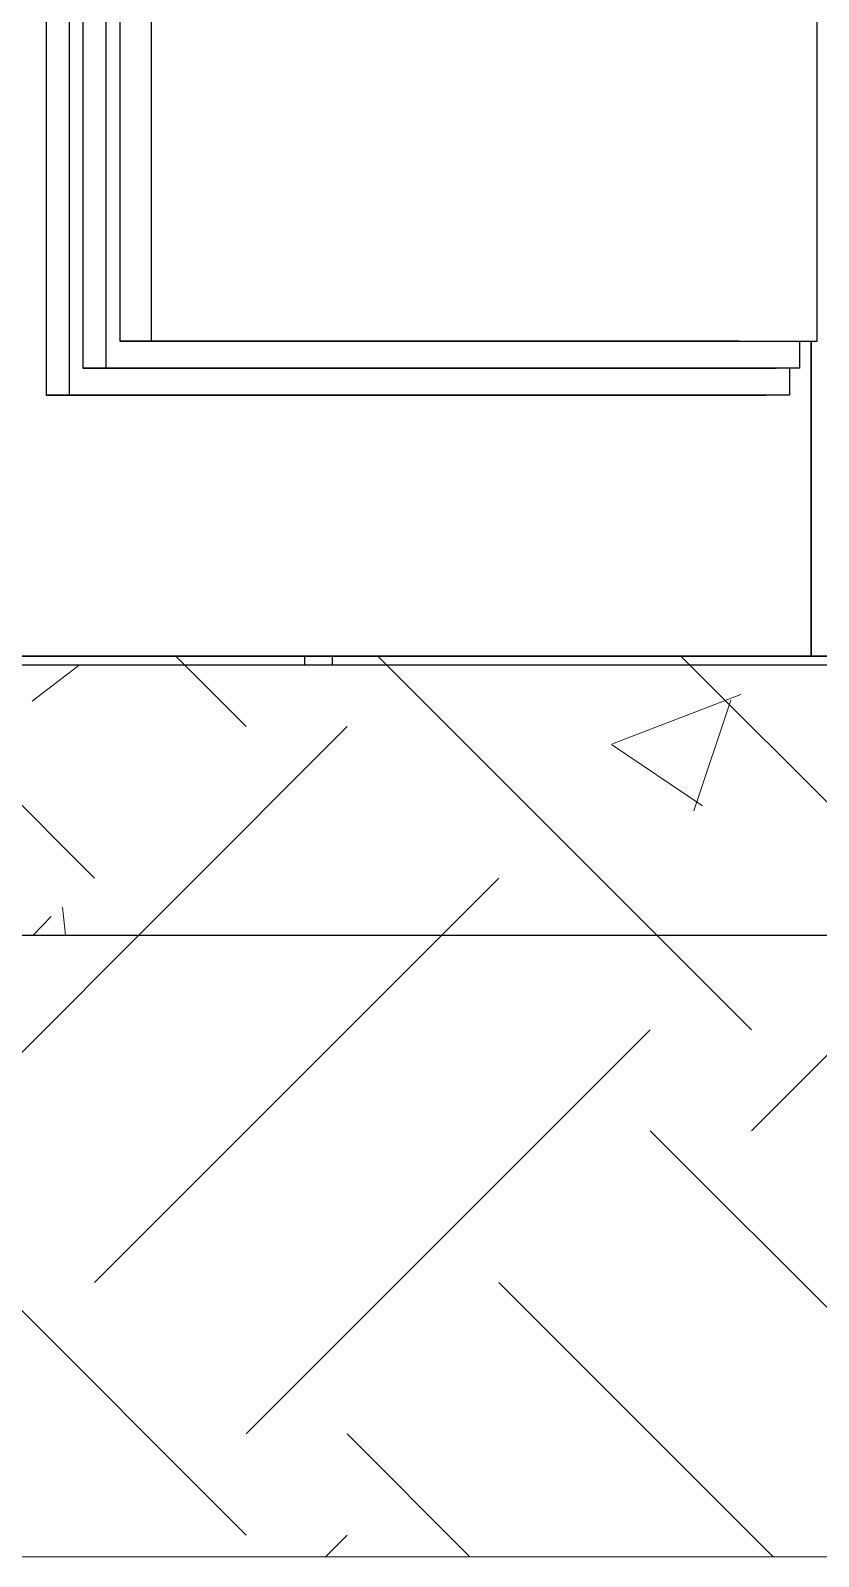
# Model space of a CAD drawing. Header units: millimetres. Extents: x 3774 to 718460, y -768339 to 192544.
# Drawn here: x 512204 to 512642, y -732857 to -732009 of the extents above; entities that cross this region are included whole.
import ezdxf
from ezdxf.xclip import XClip

# ---------------------------------------------------------------- set-up
doc = ezdxf.new("R2010")
doc.units = ezdxf.units.MM
doc.header["$XCLIPFRAME"] = 0
doc.set_wipeout_variables(frame=1)
doc.linetypes.add('TA_GL_000.70000', pattern=[1.925, 0.7, -0.175, 0.175, -0.175, 0.7])
doc.linetypes.add('XKITLINE00', pattern=[0])
doc.layers.add('000 - 0_HIDE_OBJ_FRAMING_DEF_SUB_1', color=7, linetype='Continuous')
doc.layers.add('000 - 0_SYM_DWG_GRIDLINE_MAIN_COLOR_251', color=7, linetype='Continuous')
doc.layers.add('Part', color=7, linetype='Continuous', lineweight=0)
doc.styles.add('TA', font='', dxfattribs={"height": 4.5})
doc.styles.get('TA').set_extended_font_data('Cordia New')

# ---------------------------------------------------------------- blocks, each defined once
blk = doc.blocks.new('*U6351')
at = {"layer": '000 - 0_SYM_DWG_GRIDLINE_MAIN_COLOR_251', "color": 7, "linetype": 'ByBlock', "ltscale": 5}
blk.add_line((70, 0), (-169.147, 0), dxfattribs=at)
at = {"color": 7, "style": 'TA', "flags": 1}
blk.add_attdef('LOCATION', (6, -6), '', height=4.5, rotation=270, dxfattribs=at)
blk = doc.blocks.new('W-1-PP19-SE-ENT3_20260407-142914_PP19_ENT3_ELE4_DIMS_2')
at = {"layer": '000 - 0_SYM_DWG_GRIDLINE_MAIN_COLOR_251', "color": 7, "linetype": 'TA_GL_000.70000', "xscale": 50.00000000000003, "yscale": 50.00000000000003, "zscale": 50.00000000000003, "rotation": 180}
blk.add_blockref('*U6351', (-2517, 101510), dxfattribs=at)
blk = doc.blocks.new('*A22246515')
at = {"layer": 'Part', "color": 7, "linetype": 'XKITLINE00', "lineweight": 0}
for p, q in [((2574.786495, -165.539902), (2570.026495, -165.539902)), ((2570.026495, -165.539902), (2570.026495, -165.939902)), ((2570.082495, -165.939902), (2570.082495, -165.539902)), ((2574.730495, -165.539902), (2574.730495, -165.939902)), ((2574.786495, -165.939902), (2574.786495, -165.539902)), ((2570.026495, -165.939902), (2570.082495, -165.939902)), ((2574.730495, -165.939902), (2574.786495, -165.939902))]:
    blk.add_line(p, q, dxfattribs=at)
blk = doc.blocks.new('*A22256516')
at = {"layer": 'Part', "color": 7, "linetype": 'XKITLINE00', "lineweight": 0}
for p, q in [((2569.986495, -165.539902), (2565.226495, -165.539902)), ((2565.226495, -165.539902), (2565.226495, -165.939902)), ((2565.282495, -165.939902), (2565.282495, -165.539902)), ((2569.930495, -165.539902), (2569.930495, -165.939902)), ((2569.986495, -165.939902), (2569.986495, -165.539902)), ((2565.226495, -165.939902), (2565.282495, -165.939902)), ((2569.930495, -165.939902), (2569.986495, -165.939902))]:
    blk.add_line(p, q, dxfattribs=at)
blk = doc.blocks.new('*A20186357')
at = {"layer": 'Part', "color": 7, "linetype": 'XKITLINE00', "lineweight": 0}
blk.add_line((2522.056493, -165.97987), (2579.478118, -165.97987), dxfattribs=at)
blk = doc.blocks.new('*A20196358')
at = {"layer": 'Part', "color": 7, "linetype": 'XKITLINE00', "lineweight": 0}
blk.add_line((2569.986495, -165.539902), (2570.026495, -165.539902), dxfattribs=at)
blk = doc.blocks.new('*A20206359')
at = {"layer": 'Part', "color": 7, "linetype": 'XKITLINE00', "lineweight": 0}
for p, q in [((2565.282495, -165.93987), (2569.930495, -165.93987)), ((2569.986495, -165.93987), (2570.026495, -165.93987)), ((2522.056493, -165.97987), (2579.478118, -165.97987))]:
    blk.add_line(p, q, dxfattribs=at)
blk = doc.blocks.new('W-1-PP19-SE-ENT3_20260407-143459_PP19_ENT3_SE_ELE4')
at = {"color": 7, "lineweight": 0, "xscale": 125, "yscale": 125, "zscale": 125}
for name in ['*A20196358', '*A22256516', '*A22246515', '*A20206359', '*A20186357']:
    blk.add_blockref(name, (-320145.950375, 121992.48775), dxfattribs=at)
blk = doc.blocks.new('*U7984')
at = {"layer": 'Defpoints', "color": 7}
blk.add_lwpolyline([(0, -500), (11957.346, -500), (11957.346, 0), (0, 0)], close=True, dxfattribs=at)
at = {"color": 7}
blk.add_wipeout([(0, -500), (11957.346, -500), (11957.346, 0), (0, 0)], dxfattribs=at)
h = blk.add_hatch()
h.set_pattern_fill('EARTH', scale=50, angle=45)
h.paths.add_polyline_path([(0, -500), (11957.346, -500), (11957.346, 0), (0, 0)])
blk.add_line((-250, 0), (12207.346, 0), dxfattribs=at)
blk = doc.blocks.new('DPA_CP_Entrance Facade Base Panel - Facade Base Panel-12301301-2350-01 ENTRANCE 3 ELEVATION 4')
at = {"layer": '000 - 0_HIDE_OBJ_FRAMING_DEF_SUB_1', "color": 7}
blk.add_line((-11948.31, 101305), (-11948.31, 101480), dxfattribs=at)
blk = doc.blocks.new('DPA_CP_Entrance Facade Base Panel - Facade Base Panel-V154-2350-01 ENTRANCE 3 ELEVATION 4')
at = {"layer": '000 - 0_HIDE_OBJ_FRAMING_DEF_SUB_1', "color": 7}
for p, q in [((-12373.31, 102250), (-12373.31, 101450)), ((-12360.32, 101450), (-12360.32, 102250)), ((-12352.82, 102235), (-12352.82, 101465)), ((-12339.83, 101465), (-12339.83, 102235)), ((-12332.33, 102220), (-12332.33, 101480)), ((-12315.01, 102220), (-12315.01, 101480)), ((-11945.01, 101480), (-11945.01, 102220)), ((-11988.31, 101480), (-12332.33, 101480)), ((-12332.33, 101480), (-11962.33, 101480)), ((-11988.31, 101480), (-12332.33, 101480)), ((-12332.33, 101480), (-12315.01, 101480)), ((-12315.01, 101480), (-11945.01, 101480)), ((-11988.31, 101480), (-11962.33, 101480)), ((-11988.31, 101480), (-11945.01, 101480)), ((-11954.83, 101480), (-11954.83, 101465)), ((-11948.31, 101480), (-11948.31, 101305)), ((-12339.83, 101465), (-12352.82, 101465)), ((-12352.82, 101465), (-11967.82, 101465)), ((-11954.83, 101465), (-12339.83, 101465)), ((-11954.83, 101465), (-11966.97, 101465)), ((-11960.32, 101465), (-11960.32, 101450)), ((-12360.32, 101450), (-12373.31, 101450)), ((-12373.31, 101450), (-11973.31, 101450)), ((-11960.32, 101450), (-12360.32, 101450)), ((-11960.32, 101450), (-11973.31, 101450))]:
    blk.add_line(p, q, dxfattribs=at)
blk = doc.blocks.new('DPA_Drainage Gutter_Landscape_Type A - DPA_Drainage Gutter_Landscape_Type A-17304973-2350-01 ENTRANCE 3 ELEVATION 4')
at = {"layer": '000 - 0_HIDE_OBJ_FRAMING_DEF_SUB_1', "color": 7}
for p, q in [((-12620.52, 101305), (-12330.02, 101305)), ((-12229.52, 101305), (-12571.6, 101305)), ((-12258.71, 101305), (-12556.21, 101305)), ((-12556.21, 101305), (-12214.13, 101305)), ((-12546.65, 101305), (-12256.15, 101305)), ((-12243.41, 101305), (-12533.91, 101305)), ((-12527.02, 101305), (-12229.52, 101305)), ((-12169.54, 101305), (-12460.04, 101305)), ((-12379.86, 101305), (-12446.98, 101305)), ((-12379.58, 101305), (-12446.69, 101305)), ((-12440.48, 101305), (-12373.36, 101305)), ((-12440.19, 101305), (-12373.08, 101305)), ((-12369.86, 101305), (-12436.98, 101305)), ((-12369.58, 101305), (-12436.69, 101305)), ((-12430.48, 101305), (-12363.36, 101305)), ((-12430.19, 101305), (-12363.08, 101305)), ((-12359.86, 101305), (-12426.98, 101305)), ((-12359.58, 101305), (-12426.69, 101305)), ((-12420.48, 101305), (-12353.36, 101305)), ((-12420.19, 101305), (-12353.08, 101305)), ((-12349.86, 101305), (-12416.98, 101305)), ((-12349.58, 101305), (-12416.69, 101305)), ((-12410.48, 101305), (-12343.36, 101305)), ((-12410.19, 101305), (-12343.08, 101305)), ((-12339.86, 101305), (-12406.98, 101305)), ((-12339.58, 101305), (-12406.69, 101305)), ((-12403.19, 101305), (-12336.08, 101305)), ((-12400.48, 101305), (-12333.36, 101305)), ((-12329.86, 101305), (-12396.98, 101305)), ((-12390.48, 101305), (-12323.36, 101305)), ((-12386.98, 101305), (-12380.48, 101305)), ((-12319.86, 101305), (-12386.98, 101305)), ((-12380.8, 101305), (-12377.3, 101305)), ((-12313.69, 101305), (-12380.8, 101305)), ((-12380.48, 101305), (-12313.36, 101305)), ((-12373.36, 101305), (-12379.86, 101305)), ((-12373.08, 101305), (-12379.58, 101305)), ((-12377.3, 101305), (-12310.19, 101305)), ((-12376.98, 101305), (-12370.48, 101305)), ((-12309.86, 101305), (-12376.98, 101305)), ((-12373.8, 101305), (-12367.3, 101305)), ((-12306.69, 101305), (-12373.8, 101305)), ((-12370.48, 101305), (-12303.36, 101305)), ((-12363.36, 101305), (-12369.86, 101305)), ((-12363.08, 101305), (-12369.58, 101305)), ((-12367.3, 101305), (-12300.19, 101305)), ((-12366.98, 101305), (-12360.48, 101305)), ((-12299.86, 101305), (-12366.98, 101305)), ((-12363.8, 101305), (-12357.54, 101305)), ((-12296.69, 101305), (-12363.8, 101305)), ((-12360.48, 101305), (-12293.36, 101305)), ((-12353.36, 101305), (-12359.86, 101305)), ((-12353.08, 101305), (-12359.58, 101305)), ((-12357.3, 101305), (-12290.19, 101305)), ((-12356.98, 101305), (-12350.48, 101305)), ((-12289.86, 101305), (-12356.98, 101305)), ((-12353.8, 101305), (-12347.3, 101305)), ((-12286.69, 101305), (-12353.8, 101305)), ((-12350.48, 101305), (-12283.36, 101305)), ((-12343.36, 101305), (-12349.86, 101305)), ((-12343.08, 101305), (-12349.58, 101305)), ((-12347.3, 101305), (-12280.19, 101305)), ((-12346.98, 101305), (-12340.48, 101305)), ((-12279.86, 101305), (-12346.98, 101305)), ((-12343.8, 101305), (-12337.3, 101305)), ((-12276.69, 101305), (-12343.8, 101305)), ((-12340.48, 101305), (-12273.36, 101305)), ((-12333.36, 101305), (-12339.86, 101305)), ((-12336.08, 101305), (-12339.58, 101305)), ((-12337.3, 101305), (-12270.19, 101305)), ((-12336.98, 101305), (-12330.48, 101305)), ((-12269.86, 101305), (-12336.98, 101305)), ((-12333.8, 101305), (-12327.3, 101305)), ((-12266.69, 101305), (-12333.8, 101305)), ((-12330.48, 101305), (-12263.36, 101305)), ((-12330.02, 101305), (-12243.41, 101305)), ((-12323.36, 101305), (-12329.86, 101305)), ((-12327.3, 101305), (-12260.19, 101305)), ((-12326.98, 101305), (-12320.48, 101305)), ((-12259.9, 101305), (-12326.98, 101305)), ((-12323.8, 101305), (-12317.3, 101305)), ((-12256.69, 101305), (-12323.8, 101305)), ((-12320.48, 101305), (-12253.36, 101305)), ((-12313.36, 101305), (-12319.86, 101305)), ((-12317.3, 101305), (-12250.19, 101305)), ((-12316.98, 101305), (-12310.48, 101305)), ((-12249.86, 101305), (-12316.98, 101305)), ((-12313.8, 101305), (-12307.3, 101305)), ((-12246.69, 101305), (-12313.8, 101305)), ((-12310.19, 101305), (-12313.69, 101305)), ((-12310.48, 101305), (-12243.36, 101305)), ((-12303.36, 101305), (-12308.72, 101305)), ((-12307.62, 101305), (-12017.12, 101305)), ((-12221.02, 101305), (-12307.62, 101305)), ((-12307.3, 101305), (-12240.19, 101305)), ((-12306.98, 101305), (-12300.48, 101305)), ((-12239.86, 101305), (-12306.98, 101305)), ((-12300.19, 101305), (-12306.69, 101305)), ((-12303.8, 101305), (-12297.3, 101305)), ((-12236.69, 101305), (-12303.8, 101305)), ((-12300.48, 101305), (-12233.36, 101305)), ((-12293.36, 101305), (-12299.86, 101305)), ((-12297.3, 101305), (-12230.19, 101305)), ((-12296.98, 101305), (-12290.48, 101305)), ((-12229.86, 101305), (-12296.98, 101305)), ((-12290.19, 101305), (-12296.69, 101305)), ((-12293.8, 101305), (-12287.3, 101305)), ((-12226.69, 101305), (-12293.8, 101305)), ((-12290.48, 101305), (-12223.36, 101305)), ((-12283.36, 101305), (-12289.86, 101305)), ((-12287.3, 101305), (-12220.19, 101305)), ((-12286.98, 101305), (-12280.48, 101305)), ((-12219.86, 101305), (-12286.98, 101305)), ((-12280.19, 101305), (-12286.69, 101305)), ((-12283.8, 101305), (-12277.3, 101305)), ((-12216.69, 101305), (-12283.8, 101305)), ((-12280.48, 101305), (-12213.36, 101305)), ((-12273.36, 101305), (-12279.86, 101305)), ((-12277.3, 101305), (-12210.19, 101305)), ((-12276.98, 101305), (-12270.48, 101305)), ((-12209.86, 101305), (-12276.98, 101305)), ((-12270.19, 101305), (-12276.69, 101305)), ((-12273.8, 101305), (-12267.3, 101305)), ((-12206.69, 101305), (-12273.8, 101305)), ((-12270.48, 101305), (-12203.36, 101305)), ((-12263.36, 101305), (-12269.86, 101305)), ((-12267.3, 101305), (-12200.19, 101305)), ((-12266.98, 101305), (-12260.48, 101305)), ((-12199.86, 101305), (-12266.98, 101305)), ((-12260.19, 101305), (-12266.69, 101305)), ((-12263.8, 101305), (-12257.3, 101305)), ((-12196.69, 101305), (-12263.8, 101305)), ((-12259.9, 101305), (-12193.36, 101305)), ((-12253.36, 101305), (-12259.86, 101305)), ((-11916.63, 101305), (-12258.71, 101305)), ((-12257.3, 101305), (-12190.19, 101305)), ((-12256.98, 101305), (-12250.48, 101305)), ((-12189.86, 101305), (-12256.98, 101305)), ((-12250.19, 101305), (-12256.69, 101305)), ((-12256.15, 101305), (-12169.54, 101305)), ((-12253.8, 101305), (-12247.3, 101305)), ((-12186.69, 101305), (-12253.8, 101305)), ((-12250.48, 101305), (-12183.36, 101305)), ((-12243.36, 101305), (-12249.86, 101305)), ((-12247.3, 101305), (-12180.19, 101305)), ((-12246.98, 101305), (-12240.48, 101305)), ((-12179.86, 101305), (-12246.98, 101305)), ((-12240.19, 101305), (-12246.69, 101305)), ((-12243.8, 101305), (-12237.3, 101305)), ((-12176.69, 101305), (-12243.8, 101305)), ((-11945.82, 101305), (-12243.32, 101305)), ((-12243.32, 101305), (-11901.24, 101305)), ((-12240.48, 101305), (-12173.36, 101305)), ((-12233.36, 101305), (-12239.86, 101305)), ((-12237.3, 101305), (-12170.19, 101305)), ((-12236.98, 101305), (-12230.48, 101305)), ((-12169.86, 101305), (-12236.98, 101305)), ((-12230.19, 101305), (-12236.69, 101305)), ((-12233.8, 101305), (-12227.3, 101305)), ((-12166.69, 101305), (-12233.8, 101305)), ((-12233.75, 101305), (-11943.25, 101305)), ((-12147.15, 101305), (-12233.75, 101305)), ((-12230.48, 101305), (-12163.36, 101305)), ((-12223.36, 101305), (-12229.86, 101305)), ((-12229.52, 101300), (-12229.52, 101305)), ((-12227.3, 101305), (-12160.19, 101305)), ((-12226.98, 101305), (-12220.48, 101305)), ((-12159.86, 101305), (-12226.98, 101305)), ((-12220.19, 101305), (-12226.69, 101305)), ((-12223.8, 101305), (-12217.3, 101305)), ((-12156.69, 101305), (-12223.8, 101305)), ((-11930.52, 101305), (-12221.02, 101305)), ((-12220.48, 101305), (-12153.36, 101305)), ((-12213.36, 101305), (-12219.86, 101305)), ((-12217.3, 101305), (-12150.19, 101305)), ((-12216.98, 101305), (-12210.48, 101305)), ((-12149.86, 101305), (-12216.98, 101305)), ((-12210.19, 101305), (-12216.69, 101305)), ((-12214.13, 101305), (-11916.63, 101305)), ((-12214.13, 101300), (-12214.13, 101305)), ((-12213.8, 101305), (-12207.3, 101305)), ((-12146.69, 101305), (-12213.8, 101305)), ((-12210.48, 101305), (-12143.36, 101305)), ((-12203.36, 101305), (-12209.86, 101305)), ((-12207.3, 101305), (-12140.19, 101305)), ((-12206.98, 101305), (-12200.48, 101305)), ((-12139.86, 101305), (-12206.98, 101305)), ((-12200.19, 101305), (-12206.69, 101305)), ((-12203.8, 101305), (-12197.3, 101305)), ((-12136.69, 101305), (-12203.8, 101305)), ((-12200.48, 101305), (-12133.36, 101305)), ((-12193.36, 101305), (-12199.86, 101305)), ((-12197.3, 101305), (-12130.19, 101305)), ((-12196.98, 101305), (-12190.48, 101305)), ((-12129.86, 101305), (-12196.98, 101305)), ((-12190.19, 101305), (-12196.69, 101305)), ((-12193.8, 101305), (-12187.3, 101305)), ((-12126.69, 101305), (-12193.8, 101305)), ((-12190.48, 101305), (-12123.36, 101305)), ((-12183.36, 101305), (-12189.86, 101305)), ((-12187.3, 101305), (-12120.19, 101305)), ((-12186.98, 101305), (-12180.48, 101305)), ((-12119.86, 101305), (-12186.98, 101305)), ((-12180.19, 101305), (-12186.69, 101305)), ((-12183.8, 101305), (-12177.3, 101305)), ((-12116.69, 101305), (-12183.8, 101305)), ((-12180.48, 101305), (-12113.36, 101305)), ((-12173.36, 101305), (-12179.86, 101305)), ((-12177.3, 101305), (-12110.19, 101305)), ((-12176.98, 101305), (-12170.48, 101305)), ((-12109.86, 101305), (-12176.98, 101305)), ((-12170.19, 101305), (-12176.69, 101305)), ((-12173.8, 101305), (-12167.3, 101305)), ((-12106.69, 101305), (-12173.8, 101305)), ((-12170.48, 101305), (-12103.36, 101305)), ((-12163.36, 101305), (-12169.86, 101305)), ((-12167.3, 101305), (-12100.19, 101305)), ((-12166.98, 101305), (-12163.48, 101305)), ((-12099.86, 101305), (-12166.98, 101305)), ((-12160.19, 101305), (-12166.69, 101305)), ((-12163.8, 101305), (-12157.3, 101305)), ((-12096.69, 101305), (-12163.8, 101305)), ((-12163.48, 101305), (-12096.36, 101305)), ((-12153.36, 101305), (-12159.86, 101305)), ((-12157.3, 101305), (-12090.19, 101305)), ((-12150.19, 101305), (-12156.69, 101305)), ((-12153.8, 101305), (-12147.3, 101305)), ((-12086.69, 101305), (-12153.8, 101305)), ((-12143.36, 101305), (-12149.86, 101305)), ((-12147.3, 101305), (-12080.19, 101305)), ((-11856.65, 101305), (-12147.15, 101305)), ((-12140.19, 101305), (-12146.69, 101305)), ((-12143.8, 101305), (-12137.3, 101305)), ((-12076.69, 101305), (-12143.8, 101305)), ((-12141.09, 101305), (-12137.59, 101305)), ((-12073.97, 101305), (-12141.09, 101305)), ((-12133.36, 101305), (-12139.86, 101305)), ((-12137.59, 101305), (-12070.47, 101305)), ((-12137.3, 101305), (-12070.19, 101305)), ((-12130.19, 101305), (-12136.69, 101305)), ((-12134.09, 101305), (-12127.59, 101305)), ((-12066.97, 101305), (-12134.09, 101305)), ((-12133.8, 101305), (-12127.3, 101305)), ((-12066.69, 101305), (-12133.8, 101305)), ((-12123.36, 101305), (-12129.86, 101305)), ((-12127.59, 101305), (-12060.47, 101305)), ((-12127.3, 101305), (-12060.19, 101305)), ((-12120.19, 101305), (-12126.69, 101305)), ((-12124.09, 101305), (-12117.59, 101305)), ((-12056.97, 101305), (-12124.09, 101305)), ((-12123.8, 101305), (-12117.3, 101305)), ((-12056.69, 101305), (-12123.8, 101305)), ((-12113.36, 101305), (-12119.86, 101305)), ((-12117.59, 101305), (-12050.47, 101305)), ((-12117.3, 101305), (-12050.19, 101305)), ((-12110.19, 101305), (-12116.69, 101305)), ((-12114.09, 101305), (-12107.59, 101305)), ((-12046.97, 101305), (-12114.09, 101305)), ((-12113.8, 101305), (-12107.3, 101305)), ((-12046.69, 101305), (-12113.8, 101305)), ((-12103.36, 101305), (-12109.86, 101305)), ((-12107.59, 101305), (-12040.47, 101305)), ((-12107.3, 101305), (-12040.19, 101305)), ((-12100.19, 101305), (-12106.69, 101305)), ((-12104.09, 101305), (-12097.59, 101305)), ((-12036.97, 101305), (-12104.09, 101305)), ((-12103.8, 101305), (-12097.3, 101305)), ((-12036.69, 101305), (-12103.8, 101305)), ((-12096.36, 101305), (-12099.86, 101305)), ((-12097.59, 101305), (-12030.47, 101305)), ((-12097.3, 101305), (-12030.19, 101305)), ((-12090.19, 101305), (-12096.69, 101305)), ((-12094.09, 101305), (-12087.59, 101305)), ((-12026.97, 101305), (-12094.09, 101305)), ((-12093.8, 101305), (-12090.3, 101305)), ((-12026.69, 101305), (-12093.8, 101305)), ((-12090.3, 101305), (-12023.19, 101305)), ((-12087.59, 101305), (-12020.47, 101305)), ((-12080.19, 101305), (-12086.69, 101305)), ((-12084.09, 101305), (-12077.59, 101305)), ((-12016.97, 101305), (-12084.09, 101305)), ((-12077.59, 101305), (-12010.47, 101305)), ((-12070.19, 101305), (-12076.69, 101305)), ((-12074.09, 101305), (-12067.59, 101305)), ((-12006.97, 101305), (-12074.09, 101305)), ((-12070.47, 101305), (-12073.97, 101305)), ((-12067.91, 101305), (-12064.61, 101305)), ((-12000.79, 101305), (-12067.91, 101305)), ((-12067.59, 101305), (-12000.47, 101305)), ((-12060.47, 101305), (-12066.97, 101305)), ((-12060.19, 101305), (-12066.69, 101305)), ((-12064.41, 101305), (-11997.29, 101305)), ((-12064.09, 101305), (-12057.59, 101305)), ((-11996.97, 101305), (-12064.09, 101305)), ((-12060.91, 101305), (-12054.41, 101305)), ((-11993.79, 101305), (-12060.91, 101305)), ((-12057.59, 101305), (-11990.47, 101305)), ((-12050.47, 101305), (-12056.97, 101305)), ((-12050.19, 101305), (-12056.69, 101305)), ((-12054.41, 101305), (-11987.29, 101305)), ((-12054.09, 101305), (-12047.59, 101305)), ((-11986.97, 101305), (-12054.09, 101305)), ((-12050.91, 101305), (-12044.41, 101305)), ((-11983.79, 101305), (-12050.91, 101305)), ((-12047.59, 101305), (-11980.47, 101305)), ((-12040.47, 101305), (-12046.97, 101305)), ((-12040.19, 101305), (-12046.69, 101305)), ((-12044.41, 101305), (-11977.29, 101305)), ((-12044.09, 101305), (-12037.59, 101305)), ((-11976.97, 101305), (-12044.09, 101305)), ((-12040.91, 101305), (-12034.41, 101305)), ((-11973.79, 101305), (-12040.91, 101305)), ((-12037.59, 101305), (-11970.47, 101305)), ((-12030.47, 101305), (-12036.97, 101305)), ((-12030.19, 101305), (-12036.69, 101305)), ((-12034.41, 101305), (-11967.29, 101305)), ((-12034.09, 101305), (-12027.59, 101305)), ((-11966.97, 101305), (-12034.09, 101305)), ((-12030.91, 101305), (-12024.41, 101305)), ((-11963.79, 101305), (-12030.91, 101305)), ((-12027.59, 101305), (-11960.47, 101305)), ((-12020.47, 101305), (-12026.97, 101305)), ((-12023.19, 101305), (-12026.69, 101305)), ((-12024.41, 101305), (-11957.29, 101305)), ((-12024.09, 101305), (-12017.59, 101305)), ((-11956.97, 101305), (-12024.09, 101305)), ((-12020.91, 101305), (-12014.41, 101305)), ((-11953.79, 101305), (-12020.91, 101305)), ((-12017.59, 101305), (-11950.47, 101305)), ((-12017.12, 101305), (-11930.52, 101305)), ((-12010.47, 101305), (-12016.97, 101305)), ((-12014.41, 101305), (-11947.29, 101305)), ((-12014.09, 101305), (-12007.59, 101305)), ((-11946.97, 101305), (-12014.09, 101305)), ((-12010.91, 101305), (-12004.41, 101305)), ((-11943.79, 101305), (-12010.91, 101305)), ((-12007.59, 101305), (-11940.47, 101305)), ((-12000.47, 101305), (-12006.97, 101305)), ((-12004.41, 101305), (-11937.29, 101305)), ((-12004.09, 101305), (-11997.59, 101305)), ((-11936.97, 101305), (-12004.09, 101305)), ((-12000.91, 101305), (-11994.41, 101305)), ((-11933.79, 101305), (-12000.91, 101305)), ((-11997.29, 101305), (-12000.79, 101305)), ((-11997.59, 101305), (-11930.47, 101305)), ((-11990.47, 101305), (-11996.97, 101305)), ((-11994.73, 101305), (-11704.23, 101305)), ((-11908.13, 101305), (-11994.73, 101305)), ((-11994.41, 101305), (-11927.29, 101305)), ((-11994.09, 101305), (-11987.59, 101305)), ((-11926.97, 101305), (-11994.09, 101305)), ((-11987.29, 101305), (-11993.79, 101305)), ((-11990.91, 101305), (-11984.41, 101305)), ((-11923.79, 101305), (-11990.91, 101305)), ((-11987.59, 101305), (-11920.47, 101305)), ((-11980.47, 101305), (-11986.97, 101305)), ((-11984.41, 101305), (-11917.29, 101305)), ((-11984.09, 101305), (-11977.59, 101305)), ((-11916.97, 101305), (-11984.09, 101305)), ((-11977.29, 101305), (-11983.79, 101305)), ((-11980.91, 101305), (-11974.41, 101305)), ((-11913.79, 101305), (-11980.91, 101305)), ((-11977.59, 101305), (-11910.47, 101305)), ((-11970.47, 101305), (-11976.97, 101305)), ((-11974.41, 101305), (-11907.29, 101305)), ((-11974.09, 101305), (-11967.59, 101305)), ((-11906.97, 101305), (-11974.09, 101305)), ((-11967.29, 101305), (-11973.79, 101305)), ((-11970.91, 101305), (-11964.41, 101305)), ((-11903.79, 101305), (-11970.91, 101305)), ((-11960.47, 101305), (-11966.97, 101305)), ((-11966.97, 101305), (-11900.47, 101305)), ((-11964.41, 101305), (-11897.29, 101305)), ((-11964.09, 101305), (-11957.59, 101305)), ((-11896.97, 101305), (-11964.09, 101305)), ((-11957.29, 101305), (-11963.79, 101305)), ((-11960.91, 101305), (-11954.41, 101305)), ((-11893.79, 101305), (-11960.91, 101305)), ((-11957.59, 101305), (-11890.47, 101305)), ((-11950.47, 101305), (-11956.97, 101305)), ((-11954.41, 101305), (-11887.29, 101305)), ((-11954.09, 101305), (-11947.59, 101305)), ((-11886.97, 101305), (-11954.09, 101305)), ((-11947.29, 101305), (-11953.79, 101305)), ((-11950.91, 101305), (-11944.41, 101305)), ((-11883.79, 101305), (-11950.91, 101305)), ((-11947.59, 101305), (-11880.47, 101305)), ((-11940.47, 101305), (-11946.97, 101305)), ((-11603.74, 101305), (-11945.82, 101305)), ((-11944.41, 101305), (-11877.29, 101305))]:
    blk.add_line(p, q, dxfattribs=at)
blk = doc.blocks.new('A$C7d5df670')
at = {"layer": '000 - 0_HIDE_OBJ_FRAMING_DEF_SUB_1', "lineweight": 9}
h = blk.add_hatch(dxfattribs=at)
h.set_pattern_fill('FP_38', style=0, pattern_type=2)
h.set_pattern_definition([(50, (17015.24, -101150), (728.7365, -63.7558), [76.2, -838.2]), (355, (17015.24, -101150), (-140.9716, 764.2276), [60.96, -670.56]), (100.451, (17076, -101155.3), (587.77, 700.4668), [64.76, -712.36]), (46.184, (17015.2, -100946.8), (1084.316, -168.171), [114.3, -1257.3]), (96.636, (17105.6, -100960.8), (949.61, 989.71), [97.14, -1068.54]), (351.184, (17015.2, -100946.8), (949.62, 989.701), [91.44, -1005.84]), (21, (17116.84, -100997.6), (606.458, -409.0606), [76.2, -838.2]), (326, (17116.84, -100997.6), (247.2083, 736.753), [60.96, -670.56]), (71.451, (17167.4, -101031.7), (853.6683, 327.6855), [64.76, -712.36]), (37.5, (17015.24, -101150), (12.3547, 338.2201), [33.528, -628.904, 33.528, -647.192, -673.1]), (37.5, (17015.24, -101150), (12.3547, 338.2201), [-1343.152, 33.528, -639.572]), (7.5, (17015.24, -101150), (267.2789, 400.7221), [33.528, -354.584, 33.528, -613.664, -256.54]), (7.5, (17015.24, -101150), (267.2789, 400.7221), [-1035.304, 33.528, -223.012]), (327.5, (16788.68, -101150), (542.3633, -22.91534), [33.528, -220.472, 33.528, -758.952, -1051.56]), (327.5, (16788.68, -101150), (542.3633, -22.91534), [-1046.48, 33.528, -1018.032]), (317.5, (16687.08, -101150), (592.517, 101.707), [33.528, -296.672, 33.528, -492.76, -746.76]), (317.5, (16687.08, -101150), (592.517, 101.707), [-856.488, 33.528, -713.232])])
h.paths.add_polyline_path([(389.74, 0), (9116.5, 0), (9116.5, 150), (-3634.12, 150), (-3634.12, 0), (292.09, 0)])
at = {"layer": '000 - 0_HIDE_OBJ_FRAMING_DEF_SUB_1', "color": 7, "lineweight": 25}
for p, q in [((9116.5, 150), (-3634.12, 150)), ((-3634.12, 0), (9116.5, 0))]:
    blk.add_line(p, q, dxfattribs=at)
at = {"layer": '000 - 0_HIDE_OBJ_FRAMING_DEF_SUB_1', "color": 7}
for name in ['DPA_CP_Entrance Facade Base Panel - Facade Base Panel-V154-2350-01 ENTRANCE 3 ELEVATION 4', 'DPA_CP_Entrance Facade Base Panel - Facade Base Panel-12301301-2350-01 ENTRANCE 3 ELEVATION 4', 'DPA_Drainage Gutter_Landscape_Type A - DPA_Drainage Gutter_Landscape_Type A-17304973-2350-01 ENTRANCE 3 ELEVATION 4']:
    blk.add_blockref(name, (18312.98, -101150), dxfattribs=at)

msp = doc.modelspace()

# ---------------------------------------------------------------- block references
at = {"color": 7}
ref = msp.add_blockref('W-1-PP19-SE-ENT3_20260407-142914_PP19_ENT3_ELE4_DIMS_2', (511531.288, -833866.64), dxfattribs=at)
XClip(ref).set_block_clipping_path([(-11304.0968506876, 98755.1221213046), (6699.1176849194, 115887.2401709807)])
msp.add_blockref('W-1-PP19-SE-ENT3_20260407-143459_PP19_ENT3_SE_ELE4', (511531.288, -833866.64), dxfattribs=at)

# ---------------------------------------------------------------- next in the draw order: block references
msp.add_blockref('*U7984', (505514.288, -732356.64), dxfattribs=at)

# ---------------------------------------------------------------- next in the draw order: block references
msp.add_blockref('A$C7d5df670', (506273.101, -732511.64), dxfattribs=at)

doc.saveas('drawing.dxf')
